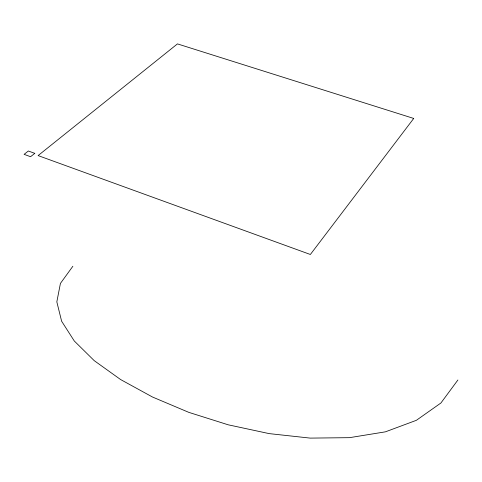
<?xml version="1.0" encoding="UTF-8"?>
<svg xmlns="http://www.w3.org/2000/svg" width="482" height="482" viewBox="0 0 482 482"><rect width="100%" height="100%" fill="white"/><g stroke="black" fill="none" stroke-linecap="round" stroke-linejoin="round"><path stroke-width="0.72" d="M72.866 266.257L60.425 283.41L56.828 301.871L61.624 321.223L74.294 340.997L94.213 360.644L120.596 379.545L152.505 397.023L188.811 412.363L228.197 424.805L269.197 433.619L310.185 438.108L349.486 437.668L385.413 431.836L416.364 420.316L440.916 402.994L457.9 379.997M413.719 118.445L310.36 254.484L38.102 155.584L177.448 43.892L413.719 118.445M34.794 153.348L30.571 156.71L24.1 154.354L28.348 151.005L34.794 153.348"/></g></svg>
